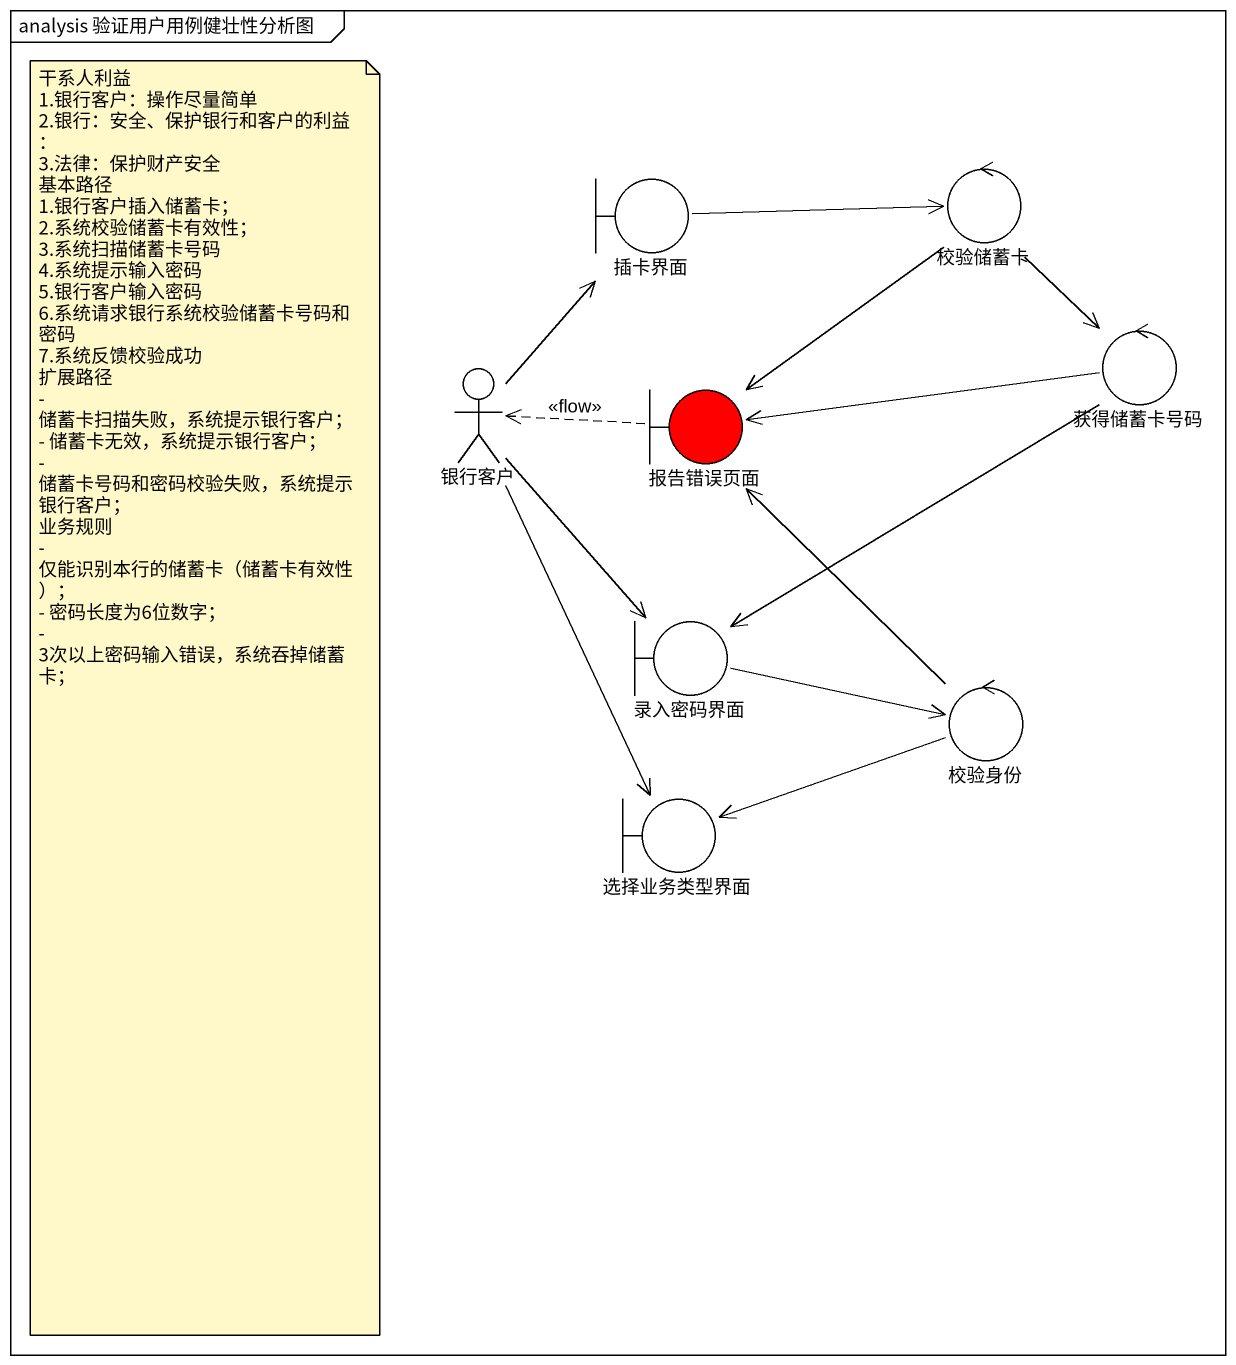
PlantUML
@startuml
mainframe analysis 验证用户用例健壮性分析图
boundary 插卡界面
control 校验储蓄卡
actor 银行客户
control 获得储蓄卡号码
boundary 报告错误页面 #FF0000
boundary 录入密码界面
control 校验身份
boundary 选择业务类型界面
插卡界面 -right-> 校验储蓄卡
校验储蓄卡 --> 获得储蓄卡号码
校验储蓄卡 --> 报告错误页面
银行客户 -up-> 插卡界面
银行客户 --> 录入密码界面
银行客户 --> 选择业务类型界面
获得储蓄卡号码 -left-> 报告错误页面
获得储蓄卡号码 --> 录入密码界面
报告错误页面 .left.> 银行客户 : <<flow>>
录入密码界面 -right-> 校验身份
校验身份 -up-> 报告错误页面
校验身份 -left-> 选择业务类型界面
note as N1
  干系人利益
  1.银行客户：操作尽量简单
  2.银行：安全、保护银行和客户的利益：
  3.法律：保护财产安全
  基本路径
  1.银行客户插入储蓄卡；
  2.系统校验储蓄卡有效性；
  3.系统扫描储蓄卡号码
  4.系统提示输入密码
  5.银行客户输入密码
  6.系统请求银行系统校验储蓄卡号码和密码
  7.系统反馈校验成功
  扩展路径
  - 储蓄卡扫描失败，系统提示银行客户；
  - 储蓄卡无效，系统提示银行客户；
  - 储蓄卡号码和密码校验失败，系统提示银行客户；
  业务规则
  - 仅能识别本行的储蓄卡（储蓄卡有效性）；
  - 密码长度为6位数字；
  - 3次以上密码输入错误，系统吞掉储蓄卡；
end note
@enduml
